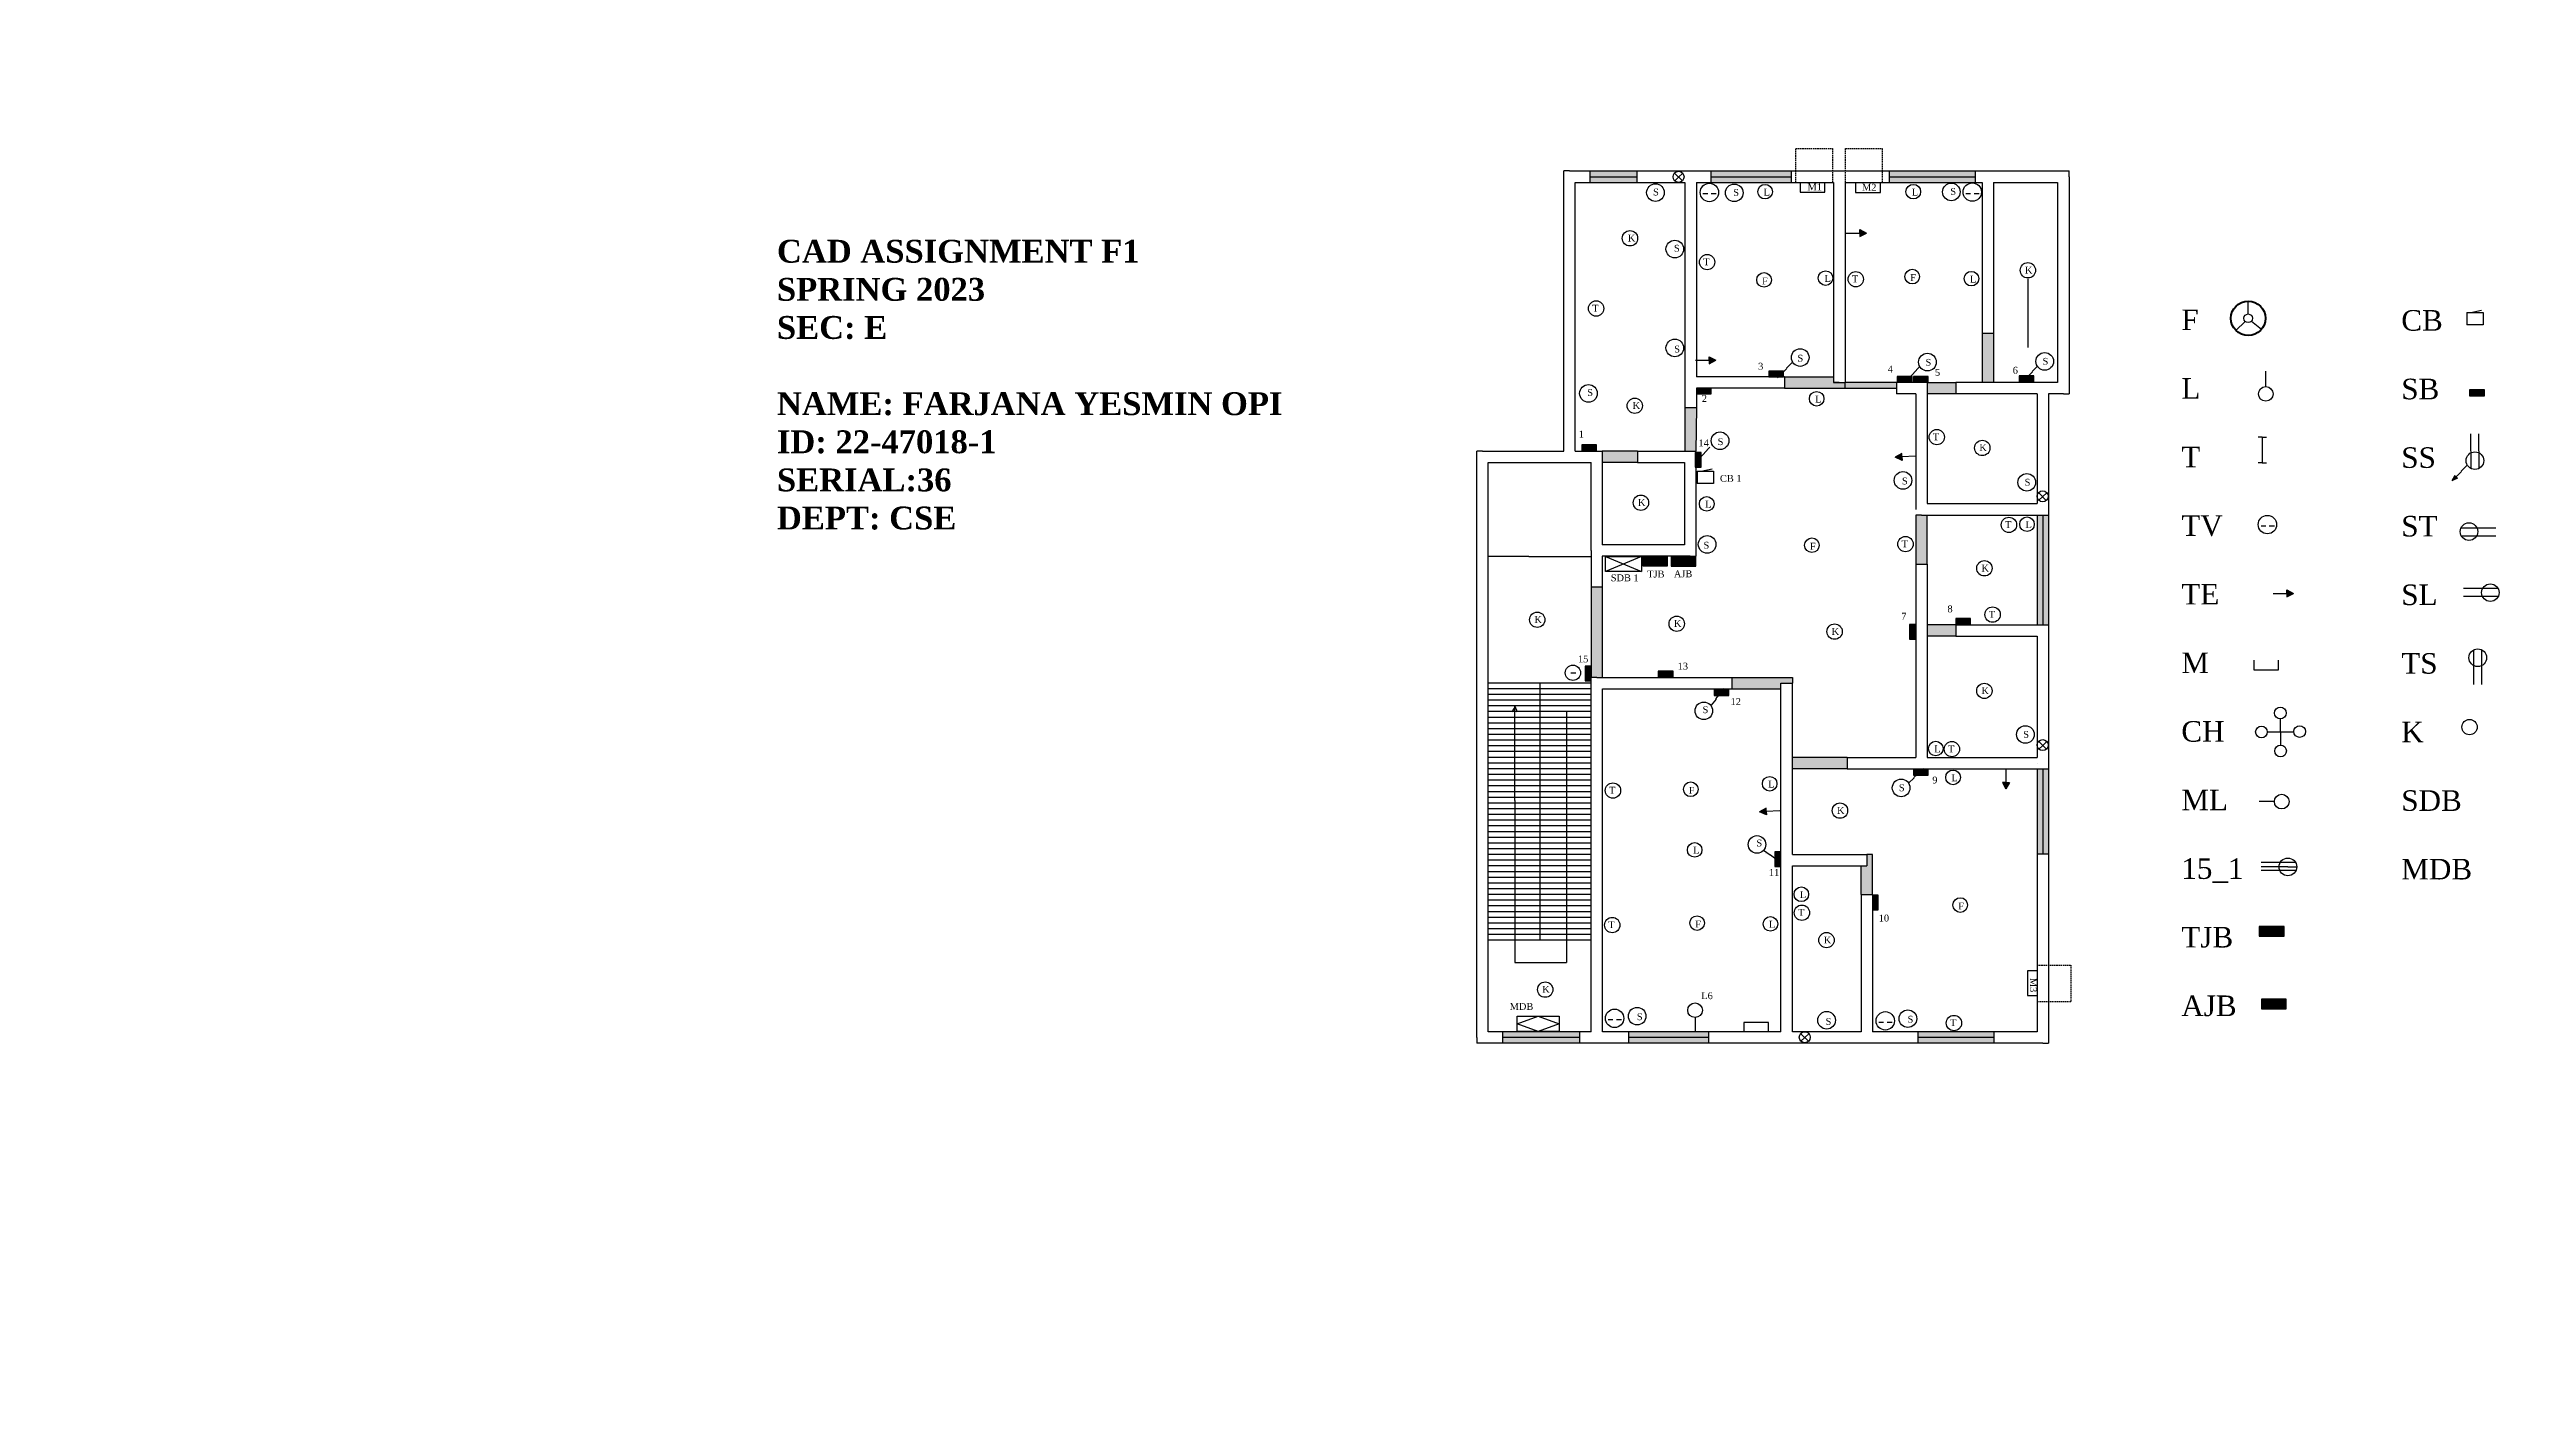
# Model space of a CAD drawing. Header units: inches. Extents: x -3484 to 5207, y -4537 to 4154.
# Drawn here: x -1338 to 809, y -976 to 211 of the extents above; entities that cross this region are included whole.
import ezdxf

# ---------------------------------------------------------------- set-up
doc = ezdxf.new("R2010")
doc.units = ezdxf.units.IN
doc.header["$LTSCALE"] = 5
doc.header["$MEASUREMENT"] = 0
doc.linetypes.add('ACAD_ISO03W100', pattern=[30, 12, -18])
doc.linetypes.add('DASHED2', pattern=[0.375, 0.25, -0.125])

# ---------------------------------------------------------------- blocks, each defined once
blk = doc.blocks.new('A$C344F6586')
blk.add_circle((6.7, 6.7), 6.71)
at = {"insert": (3.3, 10), "char_height": 6, "attachment_point": 1}
blk.add_mtext('{\\fTimes New Roman|b0|i0|c0|p18;T}', dxfattribs=at)

msp = doc.modelspace()

# ---------------------------------------------------------------- hatches: boundary and pattern name
h = msp.add_hatch(color=71)
h.paths.add_polyline_path([(51.5, 99.8), (51.5, 104.8), (16.4, 104.8), (10.4, 104.8), (10.4, 99.8), (16.4, 99.8)])
h.paths.add_polyline_path([(51.5, 94.8), (51.5, 99.8), (16.4, 99.8), (10.4, 99.8), (10.4, 94.8), (16.4, 94.8)])
h.paths.add_polyline_path([(186.6, 99.8), (186.6, 104.8), (116.3, 104.8), (116.3, 99.8)])
h.paths.add_polyline_path([(186.6, 94.8), (186.6, 99.8), (116.3, 99.8), (116.3, 94.8)])
h = msp.add_hatch(color=71)
h.paths.add_polyline_path([(347.5, 94.8), (347.5, 99.8), (272.4, 99.8), (272.4, 94.8)])
h.paths.add_polyline_path([(272.4, 104.8), (272.4, 99.8), (347.5, 99.8), (347.5, 104.8)])
h = msp.add_hatch(color=256)
h.paths.add_polyline_path([(252.1, 50.5), (246.4, 53.5), (246.4, 50.5)])
h.paths.add_polyline_path([(246.4, 47.5), (252.1, 50.5), (246.4, 50.5)])
h = msp.add_hatch(color=5)
h.paths.add_polyline_path([(233.4, -80.2), (233.4, -85.2), (278.4, -85.2), (278.4, -80.2)])
h.paths.add_polyline_path([(330.4, -90.2), (330.4, -80.2), (305.4, -80.2), (305.4, -85.2), (305.4, -90.2)])
h.paths.add_polyline_path([(363.4, -37.2), (353.4, -37.2), (353.4, -80.2), (363.4, -80.2)])
h.paths.add_polyline_path([(305.4, -196.2), (300.4, -196.2), (295.4, -196.2), (295.4, -239.2), (305.4, -239.2)])
h.paths.add_polyline_path([(330.4, -302.2), (330.4, -292.2), (305.4, -292.2), (305.4, -297.2), (305.4, -302.2)])
h.paths.add_polyline_path([(235.4, -418.2), (235.4, -408.2), (187.4, -408.2), (187.4, -418.2)])
h.paths.add_polyline_path([(134.4, -338.2), (134.4, -348.2), (177.4, -348.2), (177.4, -343.2), (187.4, -343.2), (187.4, -338.2)])
h.paths.add_polyline_path([(20.9, -259.2), (11.4, -259.2), (11.4, -338.2), (16.4, -338.2), (20.9, -338.2)])
h.paths.add_polyline_path([(51.9, -150.2), (51.9, -140.2), (20.9, -140.2), (20.9, -145.2), (20.9, -150.2)])
h.paths.add_polyline_path([(103.4, -102.2), (93.4, -102.2), (93.4, -140.2), (97.9, -140.2), (102.9, -140.2)])
h = msp.add_hatch(color=3)
h.paths.add_polyline_path([(363.4, -37.2), (353.4, -37.2), (353.4, -80.2), (363.4, -80.2)])
h.paths.add_polyline_path([(330.4, -80.2), (305.4, -80.2), (305.4, -85.2), (305.4, -90.2), (330.4, -90.2)])
h.paths.add_polyline_path([(233.4, -85.2), (233.4, -80.2), (223.4, -80.2), (223.4, -75.2), (180.4, -75.2), (180.4, -85.2)])
h.paths.add_polyline_path([(278.4, -85.2), (278.4, -80.2), (233.4, -80.2), (233.4, -85.2)])
h.paths.add_polyline_path([(295.4, -239.2), (305.4, -239.2), (305.4, -196.2), (300.4, -196.2), (295.4, -196.2)])
h.paths.add_polyline_path([(305.4, -292.2), (305.4, -297.2), (305.4, -302.2), (330.4, -302.2), (330.4, -292.2)])
h.paths.add_polyline_path([(235.4, -418.2), (235.4, -408.2), (187.4, -408.2), (187.4, -418.2)])
h.paths.add_polyline_path([(247.4, -528.2), (257.4, -528.2), (257.4, -493.2), (252.4, -493.2), (252.4, -503.2), (247.4, -503.2)])
h.paths.add_polyline_path([(134.4, -338.2), (134.4, -348.2), (177.4, -348.2), (177.4, -343.2), (187.4, -343.2), (187.4, -338.2)])
h.paths.add_polyline_path([(20.9, -259.2), (11.4, -259.2), (11.4, -338.2), (16.4, -338.2), (20.9, -338.2)])
h.paths.add_polyline_path([(51.9, -150.2), (51.9, -140.2), (20.9, -140.2), (20.9, -145.2), (20.9, -150.2)])
h.paths.add_polyline_path([(103.4, -102.2), (93.4, -102.2), (93.4, -140.2), (97.9, -140.2), (102.9, -140.2)])
h = msp.add_hatch(color=55)
h.paths.add_polyline_path([(363.4, -37.2), (353.4, -37.2), (353.4, -80.2), (363.4, -80.2)])
h.paths.add_polyline_path([(305.4, -85.2), (305.4, -90.2), (330.4, -90.2), (330.4, -80.2), (305.4, -80.2)])
h.paths.add_polyline_path([(180.4, -75.2), (180.4, -85.2), (233.4, -85.2), (233.4, -80.2), (223.4, -80.2), (223.4, -75.2)])
h.paths.add_polyline_path([(295.4, -239.2), (305.4, -239.2), (305.4, -196.2), (300.4, -196.2), (295.4, -196.2)])
h.paths.add_polyline_path([(278.4, -85.2), (278.4, -80.2), (233.4, -80.2), (233.4, -85.2)])
h.paths.add_polyline_path([(305.4, -292.2), (305.4, -297.2), (305.4, -302.2), (330.4, -302.2), (330.4, -292.2)])
h.paths.add_polyline_path([(235.4, -418.2), (235.4, -408.2), (187.4, -408.2), (187.4, -418.2)])
h.paths.add_polyline_path([(257.4, -493.2), (252.4, -493.2), (252.4, -503.2), (247.4, -503.2), (247.4, -528.2), (257.4, -528.2)])
h.paths.add_polyline_path([(20.9, -259.2), (11.4, -259.2), (11.4, -338.2), (16.4, -338.2), (20.9, -338.2)])
h.paths.add_polyline_path([(20.9, -140.2), (20.9, -145.2), (20.9, -150.2), (51.9, -150.2), (51.9, -140.2)])
h.paths.add_polyline_path([(102.9, -140.2), (103.4, -102.2), (93.4, -102.2), (93.4, -140.2), (97.9, -140.2)])
h = msp.add_hatch(color=256)
h.paths.add_polyline_path([(120.3, -60.8), (114.6, -57.8), (114.6, -60.8)])
h.paths.add_polyline_path([(114.6, -63.8), (120.3, -60.8), (114.6, -60.8)])
for color, points in [(8, [(116.4, -90.1), (116.4, -85.1), (103.5, -85.1), (103.5, -90.1)]), (8, [(179.6, -75.4), (179.6, -70.3), (166.7, -70.3), (166.7, -75.4)]), (8, [(292, -79.9), (292, -74.9), (279, -74.9), (279, -79.9)]), (8, [(306.1, -79.9), (306.1, -74.9), (293.2, -74.9), (293.2, -79.9)]), (8, [(398.7, -79.6), (398.7, -74.5), (385.8, -74.5), (385.8, -79.6)]), (8, [(792.7, -91.8), (792.7, -86.7), (779.8, -86.7), (779.8, -91.8)]), (8, [(16.1, -140), (16.1, -134.9), (3.2, -134.9), (3.2, -140)]), (8, [(102.4, -154.4), (107.5, -154.4), (107.5, -141.4), (102.4, -141.4)]), (55, [(56.6, -232.2), (56.6, -240.7), (78.1, -240.7), (78.1, -232.2)]), (55, [(81.4, -232.4), (81.4, -240.9), (102.9, -240.9), (102.9, -232.4)]), (151, [(102.9, -240.9), (102.9, -232.4), (81.4, -232.4), (81.4, -240.9)]), (8, [(289.8, -304.9), (294.9, -304.9), (294.9, -292), (289.8, -292)]), (8, [(343.1, -291.9), (343.1, -286.8), (330.2, -286.8), (330.2, -291.9)]), (8, [(6.1, -341.3), (11.1, -341.3), (11.1, -328.4), (6.1, -328.4)]), (8, [(83, -337.9), (83, -332.8), (70, -332.8), (70, -337.9)]), (55, [(134.4, -338.2), (134.4, -348.2), (177.4, -348.2), (177.4, -343.2), (187.4, -343.2), (187.4, -338.2)]), (8, [(131.9, -354), (131.9, -348.9), (119, -348.9), (119, -354)]), (8, [(306.2, -423.9), (306.2, -418.8), (293.3, -418.8), (293.3, -423.9)]), (8, [(172.1, -503.7), (177.2, -503.7), (177.2, -490.8), (172.1, -490.8)]), (5, [(257.4, -493.2), (252.4, -493.2), (252.4, -503.2), (247.4, -503.2), (247.4, -528.2), (257.4, -528.2)]), (55, [(257.4, -493.2), (252.4, -493.2), (252.4, -503.2), (247.4, -503.2), (247.4, -528.2), (257.4, -528.2)]), (8, [(257.5, -541.6), (262.5, -541.6), (262.5, -528.7), (257.5, -528.7)]), (55, [(595.8, -556.1), (595.8, -564.6), (617.4, -564.6), (617.4, -556.1)]), (151, [(597.8, -619.7), (597.8, -628.2), (619.3, -628.2), (619.3, -619.7)])]:
    msp.add_hatch(color=color).paths.add_polyline_path(points)
h = msp.add_hatch(color=256)
h.paths.add_polyline_path([(179.3, -73.4), (178.1, -72.2), (174.4, -75.8)])
h.paths.add_polyline_path([(178.1, -72.2), (176.8, -71.1), (174.4, -75.8)])
h = msp.add_hatch(color=256)
h.paths.add_polyline_path([(290.6, -77.4), (289.3, -76.3), (285.6, -79.9)])
h.paths.add_polyline_path([(289.3, -76.3), (288, -75.1), (285.6, -79.9)])
h = msp.add_hatch(color=256)
h.paths.add_polyline_path([(393.3, -76.8), (392, -75.6), (388.3, -79.2)])
h.paths.add_polyline_path([(392, -75.6), (390.7, -74.5), (388.3, -79.2)])
h = msp.add_hatch(color=256)
h.paths.add_polyline_path([(107.5, -147.5), (106.3, -146.4), (102.6, -150)])
h.paths.add_polyline_path([(106.3, -146.4), (105, -145.2), (102.6, -150)])
h = msp.add_hatch(color=256)
h.paths.add_polyline_path([(277.4, -145.7), (283.3, -148.4), (283.1, -145.4)])
h.paths.add_polyline_path([(283, -142.4), (277.4, -145.7), (283.1, -145.4)])
h = msp.add_hatch(color=256)
h.paths.add_polyline_path([(769.5, -163.5), (768.3, -162.4), (764.6, -166)])
h.paths.add_polyline_path([(768.3, -162.4), (767, -161.3), (764.6, -166)])
h = msp.add_hatch(color=71)
h.paths.add_polyline_path([(406.4, -196.2), (401.4, -196.2), (401.4, -292.2), (406.4, -292.2)])
h.paths.add_polyline_path([(406.4, -292.2), (411.4, -292.2), (411.4, -196.2), (406.4, -196.2)])
h = msp.add_hatch(color=256)
h.paths.add_polyline_path([(625.8, -264.7), (620, -261.7), (620, -264.7)])
h.paths.add_polyline_path([(620, -267.7), (625.8, -264.7), (620, -264.7)])
h = msp.add_hatch(color=256)
h.paths.add_polyline_path([(123, -351.3), (124.3, -352.2), (127.7, -348.3)])
h.paths.add_polyline_path([(124.3, -352.2), (125.7, -353.3), (127.7, -348.3)])
h = msp.add_hatch(color=256)
h.paths.add_polyline_path([(297, -420.5), (298.2, -421.7), (302, -418.2)])
h.paths.add_polyline_path([(298.2, -421.7), (299.4, -422.9), (302, -418.2)])
h = msp.add_hatch(color=71)
h.paths.add_polyline_path([(401.4, -492.5), (406.4, -492.5), (406.4, -418.2), (401.4, -418.2)])
h.paths.add_polyline_path([(411.4, -418.2), (406.4, -418.2), (406.4, -492.5), (411.4, -492.5)])
h = msp.add_hatch(color=256)
h.paths.add_polyline_path([(374.2, -435.8), (377.2, -430.1), (374.2, -430.1)])
h.paths.add_polyline_path([(371.2, -430.1), (374.2, -435.8), (374.2, -430.1)])
h = msp.add_hatch(color=256)
h.paths.add_polyline_path([(158.7, -455.9), (164.6, -458.6), (164.4, -455.6)])
h.paths.add_polyline_path([(164.3, -452.6), (158.7, -455.9), (164.4, -455.6)])
h = msp.add_hatch(color=256)
h.paths.add_polyline_path([(173.9, -495.8), (173, -497.2), (177.2, -500.3)])
h.paths.add_polyline_path([(173, -497.2), (172.1, -498.7), (177.2, -500.3)])
h = msp.add_hatch(color=71)
h.paths.add_polyline_path([(-66.2, -648.2), (-66.2, -653.2), (1.1, -653.2), (1.1, -648.2)])
h.paths.add_polyline_path([(-66.2, -653.2), (-66.2, -658.2), (1.1, -658.2), (1.1, -653.2)])
h = msp.add_hatch(color=71)
h.paths.add_polyline_path([(-66.2, -648.2), (-66.2, -653.2), (1.1, -653.2), (1.1, -648.2)])
h.paths.add_polyline_path([(-66.2, -653.2), (-66.2, -658.2), (1.1, -658.2), (1.1, -653.2)])
h = msp.add_hatch(color=71)
h.paths.add_polyline_path([(44.1, -648.2), (44.1, -653.2), (114.1, -653.2), (114.1, -648.2)])
h.paths.add_polyline_path([(44.1, -653.2), (44.1, -658), (44.1, -658.2), (114.1, -658.2), (114.1, -653.2)])
h = msp.add_hatch(color=71)
h.paths.add_polyline_path([(363.7, -653.2), (363.7, -648.2), (297.1, -648.2), (297.1, -653.2)])
h.paths.add_polyline_path([(297.1, -653.2), (297.1, -658.2), (363.7, -658.2), (363.7, -653.2)])
h = msp.add_hatch(color=71)
h.paths.add_polyline_path([(297.1, -648.2), (297.1, -653.2), (363.7, -653.2), (363.7, -648.2)])
h.paths.add_polyline_path([(297.1, -653.2), (297.1, -658.2), (363.7, -658.2), (363.7, -653.2)])

# ---------------------------------------------------------------- linework, layer by layer
at = {"linetype": 'DASHED2'}
for p, q in [((190.4, 94.8), (190.4, 124.4)), ((190.4, 124.4), (222.5, 124.4)), ((222.5, 124.4), (222.5, 94.8)), ((233.7, 95), (233.7, 124.6)), ((233.7, 124.6), (265.8, 124.6)), ((265.8, 124.6), (265.8, 95)), ((401.3, -589.9), (430.9, -589.9)), ((430.9, -589.9), (430.9, -622)), ((430.9, -622), (401.3, -622))]:
    msp.add_line(p, q, dxfattribs=at)
for p, q in [((-7.6, 104.8), (-12.6, 104.8)), ((-12.6, 99.8), (-12.6, 104.8)), ((-12.6, -140.2), (-12.6, 99.8)), ((-7.6, 104.8), (16.4, 104.8)), ((-2.6, 94.8), (16.4, 94.8)), ((-2.6, -140.2), (-2.6, 94.8)), ((10.4, 94.7), (10.4, 104.8)), ((16.4, 104.8), (98.4, 104.8)), ((16.4, 94.8), (93.4, 94.8)), ((51.5, 94.7), (51.5, 104.8)), ((84.2, 103), (91.1, 96.2)), ((87.8, 99.5), (84.4, 96.3)), ((87.8, 99.5), (91.5, 102.9)), ((93.4, 94.8), (93.4, -80.2)), ((98.4, 104.8), (228.4, 104.8)), ((103.4, 94.8), (223.4, 94.8)), ((103.4, 94.8), (103.4, -75.2)), ((116.3, 94.7), (116.3, 104.7)), ((186.6, 94.7), (186.6, 104.8)), ((194.1, 94.7), (194.1, 86.2)), ((194.1, 86.2), (215.7, 86.2)), ((215.7, 86.2), (215.7, 94.7)), ((223.4, 94.8), (223.4, -80.2)), ((228.4, 104.8), (358.4, 104.8)), ((233.4, 94.8), (353.4, 94.8)), ((233.4, 94.8), (233.4, -80.2)), ((242.7, 94.6), (242.7, 86.1)), ((242.7, 86.1), (264.3, 86.1)), ((264.3, 86.1), (264.3, 94.6)), ((272.4, 94.8), (272.4, 104.9)), ((347.5, 94.8), (347.5, 104.7)), ((353.4, 94.8), (353.4, -37.2)), ((358.4, 104.8), (424.4, 104.8)), ((363.4, 94.8), (419.4, 94.8)), ((363.4, 94.8), (363.4, -37.2)), ((419.4, 94.8), (419.4, -80.2)), ((424.4, 104.8), (429.4, 104.8)), ((429.4, 99.8), (429.4, 104.8)), ((429.4, 99.8), (429.4, -85.2)), ((113.4, 84.7), (109.1, 84.7)), ((120.8, 84.7), (116.4, 84.7)), ((343.3, 84.9), (339, 84.9)), ((350.8, 84.9), (346.3, 84.9)), ((234.3, 50.5), (246.4, 50.5)), ((246.4, 50.5), (246.4, 53.5)), ((246.4, 53.5), (252.1, 50.5)), ((246.4, 50.5), (246.4, 47.5)), ((246.4, 50.5), (252.1, 50.5)), ((246.4, 47.5), (252.1, 50.5)), ((586.1, -20.3), (586.1, -8.9)), ((777.2, -19), (791.6, -19)), ((777.2, -19), (777.2, -29.8)), ((780.7, -19), (790.3, -16.9)), ((791.6, -19), (791.6, -29.8)), ((353.4, -37.2), (363.4, -37.2)), ((353.4, -37.2), (353.4, -80.2)), ((363.4, -37.2), (363.4, -80.2)), ((583.4, -26.8), (575.4, -34.8)), ((589, -26.5), (597.8, -33.7)), ((791.6, -29.8), (777.2, -29.8)), ((102.5, -60.8), (114.6, -60.8)), ((114.6, -60.8), (114.6, -57.8)), ((114.6, -57.8), (120.3, -60.8)), ((114.6, -60.8), (114.6, -63.8)), ((114.6, -60.8), (120.3, -60.8)), ((114.6, -63.8), (120.3, -60.8)), ((182.2, -67.7), (187.1, -62.8)), ((93.4, -80.2), (93.4, -102.2)), ((180.4, -75.2), (103.4, -75.2)), ((180.4, -85.2), (103.4, -85.2)), ((103.4, -85.2), (103.4, -102.2)), ((103.4, -85.2), (103.4, -102.2)), ((103.4, -85.2), (103.4, -102.2)), ((116.4, -85.1), (103.5, -85.1)), ((103.5, -85.1), (103.5, -90.1)), ((116.4, -90.1), (116.4, -85.1)), ((179.6, -70.3), (166.7, -70.3)), ((166.7, -70.3), (166.7, -75.4)), ((166.7, -75.4), (179.6, -75.4)), ((172.8, -75.4), (172.8, -75.4)), ((172.8, -75.4), (172.8, -75.4)), ((172.8, -75.4), (172.8, -75.4)), ((182.4, -68), (174.4, -75.8)), ((174.4, -75.8), (176.8, -71.1)), ((174.4, -75.8), (179.3, -73.4)), ((174.4, -75.8), (174.4, -75.8)), ((174.4, -75.8), (174.4, -75.8)), ((174.4, -75.8), (174.4, -75.8)), ((179.6, -75.4), (179.6, -70.3)), ((180.4, -75.2), (180.4, -85.2)), ((180.4, -75.2), (223.4, -75.2)), ((180.4, -85.2), (233.4, -85.2)), ((223.4, -80.2), (233.4, -80.2)), ((228.4, -80.2), (223.4, -80.2)), ((228.4, -80.2), (232.4, -80.2)), ((233.4, -85.2), (233.4, -80.2)), ((278.4, -80.2), (233.4, -80.2)), ((233.4, -85.2), (278.4, -85.2)), ((305.4, -80.2), (278.4, -80.2)), ((278.4, -80.2), (278.4, -90.2)), ((292, -74.9), (279, -74.9)), ((279, -74.9), (279, -79.9)), ((279, -79.9), (292, -79.9)), ((293.7, -72.1), (285.6, -79.9)), ((285.6, -79.9), (288, -75.1)), ((285.6, -79.9), (290.6, -77.4)), ((285.6, -79.9), (285.6, -79.9)), ((285.6, -79.9), (285.6, -79.9)), ((285.6, -79.9), (285.6, -79.9)), ((292, -79.9), (292, -74.9)), ((306.1, -74.9), (293.2, -74.9)), ((293.2, -74.9), (293.2, -79.9)), ((293.2, -79.9), (306.1, -79.9)), ((293.5, -71.7), (298.4, -66.8)), ((305.4, -80.2), (305.4, -85.2)), ((305.4, -80.2), (330.4, -80.2)), ((305.4, -85.2), (305.4, -186.2)), ((306.1, -79.9), (306.1, -74.9)), ((406.4, -80.2), (330.4, -80.2)), ((330.4, -80.2), (330.4, -90.2)), ((398.7, -74.5), (385.8, -74.5)), ((385.8, -74.5), (385.8, -79.6)), ((385.8, -79.6), (398.7, -79.6)), ((388.3, -79.2), (390.7, -74.5)), ((388.3, -79.2), (393.3, -76.8)), ((388.3, -79.2), (388.3, -79.2)), ((388.3, -79.2), (388.3, -79.2)), ((388.3, -79.2), (388.3, -79.2)), ((397.4, -71), (389.4, -78.8)), ((397.2, -70.6), (402.1, -65.7)), ((398.7, -79.6), (398.7, -74.5)), ((406.4, -80.2), (401.4, -80.2)), ((419.4, -80.2), (406.4, -80.2)), ((429.4, -85.2), (429.4, -90.2)), ((601.5, -83.8), (601.5, -70.4)), ((93.4, -102.2), (103.4, -102.2)), ((93.4, -102.2), (93.4, -140.2)), ((103.4, -102.2), (102.9, -140.2)), ((103.5, -90.1), (116.4, -90.1)), ((295.4, -90.2), (278.4, -90.2)), ((295.4, -90.2), (295.4, -191.2)), ((330.4, -90.2), (305.4, -90.2)), ((401.4, -90.2), (330.4, -90.2)), ((401.4, -90.2), (401.4, -186.2)), ((424.4, -90.2), (411.4, -90.2)), ((411.4, -90.2), (411.4, -191.2)), ((424.4, -90.2), (429.4, -90.2)), ((792.7, -86.7), (779.8, -86.7)), ((779.8, -86.7), (779.8, -91.8)), ((779.8, -91.8), (792.7, -91.8)), ((792.7, -91.8), (792.7, -86.7)), ((598.4, -128), (594.8, -128)), ((598.4, -128), (598.4, -150.5)), ((598.4, -128), (602, -128)), ((781.2, -155.6), (780.8, -125.2)), ((788.2, -155.3), (787.8, -125.1)), ((-88.6, -145.2), (-88.6, -140.2)), ((-83.6, -140.2), (-88.6, -140.2)), ((-88.6, -227.2), (-88.6, -145.2)), ((-83.6, -140.2), (-12.6, -140.2)), ((-78.6, -150.2), (-7.6, -150.2)), ((-78.6, -227.2), (-78.6, -150.2)), ((-7.6, -150.2), (-2.6, -150.2)), ((-2.6, -140.2), (15.9, -140.2)), ((-2.6, -150.2), (11.4, -150.2)), ((16.1, -134.9), (3.2, -134.9)), ((3.2, -134.9), (3.2, -140)), ((3.2, -140), (16.1, -140)), ((11.4, -227.2), (11.4, -150.2)), ((15.9, -140.2), (20.9, -140.2)), ((16.1, -140), (16.1, -134.9)), ((20.9, -140.2), (20.9, -145.2)), ((51.9, -140.2), (20.9, -140.2)), ((20.9, -145.2), (20.9, -222.2)), ((51.9, -150.2), (20.9, -150.2)), ((51.9, -140.2), (97.9, -140.2)), ((51.9, -140.2), (51.9, -150.2)), ((51.9, -150.2), (92.9, -150.2)), ((92.9, -150.2), (92.9, -222.2)), ((97.9, -140.2), (102.9, -140.2)), ((107.5, -141.4), (102.4, -141.4)), ((102.4, -141.4), (102.4, -154.4)), ((110.6, -142.1), (102.6, -150)), ((102.6, -150), (105, -145.2)), ((102.6, -150), (107.5, -147.5)), ((102.6, -150), (102.6, -150)), ((102.6, -150), (102.6, -150)), ((102.6, -150), (102.6, -150)), ((102.9, -145.2), (102.9, -140.2)), ((102.9, -145.2), (102.9, -227.2)), ((107.5, -154.4), (107.5, -141.4)), ((110.4, -141.8), (115.3, -136.9)), ((283, -142.4), (277.4, -145.7)), ((283.1, -145.4), (277.4, -145.7)), ((283.3, -148.4), (277.4, -145.7)), ((283.1, -145.4), (283, -142.4)), ((295.1, -144.8), (283.1, -145.4)), ((283.1, -145.4), (283.3, -148.4)), ((102.4, -154.4), (107.5, -154.4)), ((104.1, -157.9), (118.5, -157.9)), ((104.1, -157.9), (104.1, -168.7)), ((118.5, -168.7), (104.1, -168.7)), ((107.6, -157.9), (117.2, -155.8)), ((118.5, -157.9), (118.5, -168.7)), ((598.4, -150.5), (594.8, -150.5)), ((598.4, -150.5), (602, -150.5)), ((772.6, -158.2), (764.6, -166)), ((764.6, -166), (767, -161.3)), ((764.6, -166), (769.5, -163.5)), ((764.6, -166), (764.6, -166)), ((764.6, -166), (764.6, -166)), ((764.6, -166), (764.6, -166)), ((772.4, -157.8), (777.3, -152.9)), ((305.4, -186.2), (401.4, -186.2)), ((402.7, -176.5), (409.5, -183.4)), ((406.3, -180.1), (402.9, -183.3)), ((406.3, -180.1), (409.9, -176.7)), ((411.4, -191.2), (411.4, -297.2)), ((300.4, -196.2), (295.4, -196.2)), ((295.4, -196.2), (295.4, -239.2)), ((300.4, -196.2), (406.4, -196.2)), ((305.4, -239.2), (305.4, -196.2)), ((401.4, -196.2), (401.4, -292.2)), ((406.4, -196.2), (411.4, -196.2)), ((601.5, -205.8), (597.3, -205.8)), ((609, -205.8), (604.5, -205.8)), ((772.3, -207.4), (802.7, -207.4)), ((772.4, -214.4), (802.7, -214.4)), ((-88.6, -343.2), (-88.6, -227.2)), ((-78.6, -343.2), (-78.6, -227.2)), ((-43.1, -232.4), (-78.6, -232.4)), ((-43.1, -232.4), (11.4, -232.4)), ((11.4, -227.2), (11.4, -259.2)), ((92.9, -222.2), (20.9, -222.2)), ((97.9, -232.2), (20.9, -232.2)), ((20.9, -232.2), (20.9, -259.2)), ((24, -232.6), (55.4, -245.7)), ((55.4, -232.6), (24, -245.7)), ((78.1, -232.2), (56.6, -232.2)), ((56.6, -232.2), (56.6, -240.7)), ((78.1, -240.7), (78.1, -232.2)), ((102.9, -232.4), (81.4, -232.4)), ((81.4, -232.4), (81.4, -240.9)), ((97.9, -232.2), (102.9, -232.2)), ((102.9, -227.2), (102.9, -232.2)), ((102.9, -240.9), (102.9, -232.4)), ((56.6, -240.7), (78.1, -240.7)), ((81.4, -240.9), (102.9, -240.9)), ((295.4, -239.2), (295.4, -297.2)), ((295.4, -239.2), (305.4, -239.2)), ((305.4, -239.2), (305.4, -297.2)), ((20.9, -259.2), (11.4, -259.2)), ((11.4, -259.2), (11.4, -338.2)), ((20.9, -259.2), (20.9, -338.2)), ((608, -264.7), (620, -264.7)), ((620, -264.7), (620, -261.7)), ((620, -261.7), (625.8, -264.7)), ((620, -264.7), (620, -267.7)), ((620, -264.7), (625.8, -264.7)), ((620, -267.7), (625.8, -264.7)), ((294.9, -292), (289.8, -292)), ((289.8, -292), (289.8, -304.9)), ((294.9, -304.9), (294.9, -292)), ((295.4, -297.2), (295.4, -408.2)), ((330.4, -292.2), (305.4, -292.2)), ((305.4, -297.2), (305.4, -408.2)), ((343.1, -286.8), (330.2, -286.8)), ((330.2, -286.8), (330.2, -291.9)), ((330.2, -291.9), (343.1, -291.9)), ((330.4, -292.2), (401.4, -292.2)), ((330.4, -292.2), (330.4, -302.2)), ((343.1, -291.9), (343.1, -286.8)), ((401.4, -292.2), (411.4, -292.2)), ((411.4, -297.2), (411.4, -403.2)), ((411.4, -297.2), (411.4, -403.2)), ((289.8, -304.9), (294.9, -304.9)), ((330.4, -302.2), (305.4, -302.2)), ((330.4, -302.2), (401.4, -302.2)), ((401.4, -302.2), (401.4, -403.2)), ((783.2, -314.2), (783.2, -344.5)), ((790.2, -314.1), (790.2, -344.5)), ((-88.6, -653.2), (-88.6, -343.2)), ((-78.6, -648.2), (-78.6, -343.2)), ((11.4, -343.2), (-78.6, -343.2)), ((-33.6, -343.2), (-33.6, -438.2)), ((-6.3, -334.3), (-2.1, -334.3)), ((11.1, -328.4), (6.1, -328.4)), ((6.1, -328.4), (6.1, -341.3)), ((6.1, -341.3), (11.1, -341.3)), ((11.1, -341.3), (11.1, -328.4)), ((11.4, -343.2), (11.4, -338.2)), ((16.4, -338.2), (11.4, -338.2)), ((11.4, -648.2), (11.4, -343.2)), ((16.4, -338.2), (134.4, -338.2)), ((83, -332.8), (70, -332.8)), ((70, -332.8), (70, -337.9)), ((70, -337.9), (83, -337.9)), ((83, -337.9), (83, -332.8)), ((134.4, -338.2), (134.4, -348.2)), ((134.4, -338.2), (187.4, -338.2)), ((177.4, -648.2), (177.4, -343.2)), ((177.4, -343.2), (187.4, -343.2)), ((187.4, -338.2), (187.4, -343.2)), ((187.4, -493.2), (187.4, -343.2)), ((591, -323.1), (591, -331.6)), ((591, -331.6), (612.6, -331.6)), ((612.6, -331.6), (612.6, -323.1)), ((11.4, -348.2), (-78.6, -348.2)), ((11.4, -353.2), (-78.6, -353.2)), ((11.4, -358.2), (-78.6, -358.2)), ((11.4, -363.2), (-78.6, -363.2)), ((-55.2, -363.6), (-58, -368.3)), ((-55.5, -363.3), (-53.5, -368.3)), ((-55.5, -445.8), (-55.5, -363.6)), ((21.4, -648.2), (21.4, -348.2)), ((21.4, -348.2), (134.4, -348.2)), ((120.6, -357.2), (116.2, -362.5)), ((131.9, -348.9), (119, -348.9)), ((119, -348.9), (119, -354)), ((119, -354), (131.9, -354)), ((120.4, -356.9), (127.7, -348.3)), ((127.7, -348.3), (123, -351.3)), ((127.7, -348.3), (125.7, -353.3)), ((127.7, -348.3), (127.7, -348.3)), ((127.7, -348.3), (127.7, -348.3)), ((127.7, -348.3), (127.7, -348.3)), ((131.9, -354), (131.9, -348.9)), ((134.4, -348.2), (177.4, -348.2)), ((11.4, -368.2), (-78.6, -368.2)), ((11.4, -373.2), (-78.6, -373.2)), ((11.4, -378.2), (-78.6, -378.2)), ((11.4, -383.2), (-78.6, -383.2)), ((-10.3, -368), (-10.3, -445.8)), ((602.8, -386), (625.9, -386)), ((614.4, -386), (614.4, -374.4)), ((614.4, -386), (614.4, -397.5)), ((11.4, -388.2), (-78.6, -388.2)), ((11.4, -393.2), (-78.6, -393.2)), ((11.4, -398.2), (-78.6, -398.2)), ((11.4, -403.2), (-78.6, -403.2)), ((401.4, -403.2), (401.4, -408.2)), ((402.8, -394.3), (409.6, -401.1)), ((406.3, -397.8), (403, -401)), ((406.3, -397.8), (410, -394.4)), ((411.4, -403.2), (411.4, -499.2)), ((11.4, -408.2), (-78.6, -408.2)), ((11.4, -413.2), (-78.6, -413.2)), ((11.4, -418.2), (-78.6, -418.2)), ((11.4, -423.2), (-78.6, -423.2)), ((11.4, -428.2), (-78.6, -428.2)), ((235.4, -408.2), (187.4, -408.2)), ((235.4, -418.2), (187.4, -418.2)), ((235.4, -408.2), (295.4, -408.2)), ((235.4, -408.2), (235.4, -418.2)), ((235.4, -418.2), (401.4, -418.2)), ((293.8, -426.1), (288.8, -430.8)), ((306.2, -418.8), (293.3, -418.8)), ((293.3, -418.8), (293.3, -423.9)), ((293.3, -423.9), (306.2, -423.9)), ((293.7, -425.7), (302, -418.2)), ((302, -418.2), (297, -420.5)), ((302, -418.2), (299.4, -422.9)), ((302, -418.2), (302, -418.2)), ((302, -418.2), (302, -418.2)), ((302, -418.2), (302, -418.2)), ((305.4, -408.2), (401.4, -408.2)), ((306.2, -423.9), (306.2, -418.8)), ((374.2, -418), (374.2, -430.1)), ((401.4, -413.2), (401.4, -413.2)), ((401.4, -418.2), (401.4, -499.2)), ((401.4, -418.2), (411.4, -418.2)), ((11.4, -433.2), (-78.6, -433.2)), ((11.4, -438.2), (-78.6, -438.2)), ((11.4, -443.2), (-78.6, -443.2)), ((11.4, -448.2), (-78.6, -448.2)), ((-55.5, -445.8), (-55.5, -587.6)), ((-33.6, -438.2), (-33.6, -568.2)), ((-10.3, -445.8), (-10.3, -587.6)), ((374.2, -430.1), (371.2, -430.1)), ((371.2, -430.1), (374.2, -435.8)), ((374.2, -430.1), (377.2, -430.1)), ((374.2, -430.1), (374.2, -435.8)), ((377.2, -430.1), (374.2, -435.8)), ((609, -446.9), (595.6, -446.9)), ((11.4, -453.2), (-78.6, -453.2)), ((11.4, -458.2), (-78.6, -458.2)), ((11.4, -463.2), (-78.6, -463.2)), ((11.4, -468.2), (-78.6, -468.2)), ((164.3, -452.6), (158.7, -455.9)), ((164.4, -455.6), (158.7, -455.9)), ((164.6, -458.6), (158.7, -455.9)), ((164.4, -455.6), (164.3, -452.6)), ((176.5, -455), (164.4, -455.6)), ((164.4, -455.6), (164.6, -458.6)), ((11.4, -473.2), (-78.6, -473.2)), ((11.4, -478.2), (-78.6, -478.2)), ((11.4, -483.2), (-78.6, -483.2)), ((11.4, -488.2), (-78.6, -488.2)), ((11.4, -493.2), (-78.6, -493.2)), ((167.8, -493.8), (162.2, -489.8)), ((164.1, -491.9), (164.1, -491.9)), ((164.1, -491.9), (164.1, -491.9)), ((164.1, -491.9), (164.1, -491.9)), ((168.2, -493.6), (177.2, -500.3)), ((177.2, -490.8), (172.1, -490.8)), ((172.1, -490.8), (172.1, -503.7)), ((177.2, -503.7), (177.2, -490.8)), ((187.4, -493.2), (252.4, -493.2)), ((252.4, -493.2), (252.4, -503.2)), ((257.4, -493.2), (252.4, -493.2)), ((257.4, -528.2), (257.4, -493.2)), ((401.4, -492.5), (411.4, -492.5)), ((11.4, -498.2), (-78.6, -498.2)), ((11.4, -503.2), (-78.6, -503.2)), ((11.4, -508.2), (-78.6, -508.2)), ((11.4, -513.2), (-78.6, -513.2)), ((172.1, -503.7), (177.2, -503.7)), ((177.2, -500.3), (173.9, -495.8)), ((177.2, -500.3), (177.2, -500.3)), ((177.2, -500.3), (177.2, -500.3)), ((177.2, -500.3), (177.2, -500.3)), ((187.4, -648.2), (187.4, -503.2)), ((187.4, -503.2), (252.4, -503.2)), ((247.4, -528.2), (247.4, -503.2)), ((401.4, -499.2), (401.4, -648.2)), ((411.4, -499.2), (411.4, -653.2)), ((411.4, -499.2), (411.4, -653.2)), ((627.6, -500.3), (597.3, -500.3)), ((620.8, -504), (597.3, -504)), ((627.7, -507.3), (597.3, -507.3)), ((620.8, -504), (628.5, -504)), ((11.4, -518.2), (-78.6, -518.2)), ((11.4, -523.2), (-78.6, -523.2)), ((11.4, -528.2), (-78.6, -528.2)), ((11.4, -533.2), (-78.6, -533.2)), ((247.4, -528.2), (247.4, -648.2)), ((247.4, -528.2), (257.4, -528.2)), ((257.4, -528.2), (257.4, -648.2)), ((262.5, -528.7), (257.5, -528.7)), ((257.5, -528.7), (257.5, -541.6)), ((262.5, -541.6), (262.5, -528.7)), ((11.4, -538.2), (-78.6, -538.2)), ((11.4, -543.2), (-78.6, -543.2)), ((11.4, -548.2), (-78.6, -548.2)), ((11.4, -553.2), (-78.6, -553.2)), ((257.5, -541.6), (262.5, -541.6)), ((617.4, -556.1), (595.8, -556.1)), ((595.8, -556.1), (595.8, -564.6)), ((617.4, -564.6), (617.4, -556.1)), ((11.4, -558.2), (-78.6, -558.2)), ((11.4, -563.2), (-78.6, -563.2)), ((11.4, -568.2), (-78.6, -568.2)), ((595.8, -564.6), (617.4, -564.6)), ((-55.5, -587.6), (-10.3, -587.6)), ((401.6, -594.9), (393.1, -594.9)), ((393.1, -594.9), (393.1, -616.4)), ((393.1, -616.4), (401.6, -616.4)), ((619.3, -619.7), (597.8, -619.7)), ((597.8, -619.7), (597.8, -628.2)), ((619.3, -628.2), (619.3, -619.7)), ((-53.3, -641.4), (-34.9, -634.6)), ((-34.9, -648.1), (-53.3, -641.4)), ((-34.9, -634.6), (-16.5, -641.4)), ((-16.5, -641.4), (-34.9, -648.1)), ((30.4, -637.8), (26.1, -637.8)), ((37.8, -637.8), (33.4, -637.8)), ((102.2, -635.8), (102.3, -648.2)), ((166.5, -640.1), (145, -640.1)), ((145, -640.1), (145, -648.6)), ((166.5, -648.6), (166.5, -640.1)), ((267.2, -640), (262.9, -640)), ((274.6, -640), (270.2, -640)), ((597.8, -628.2), (619.3, -628.2)), ((-88.6, -653.2), (-88.6, -658.2)), ((-83.6, -658.2), (-88.6, -658.2)), ((16.4, -658.2), (-83.6, -658.2)), ((11.4, -648.2), (-78.6, -648.2)), ((-66.2, -648.3), (-66.2, -658.3)), ((1.1, -648.3), (1.1, -658.2)), ((182.4, -658.2), (16.4, -658.2)), ((182.4, -658.2), (16.4, -658.2)), ((177.4, -648.2), (21.4, -648.2)), ((44.1, -648.2), (44.1, -658)), ((44.1, -658), (44.1, -658.2)), ((114.1, -648.2), (114.1, -658.2)), ((252.4, -658.2), (182.4, -658.2)), ((252.4, -658.2), (182.4, -658.2)), ((252.4, -658.2), (182.4, -658.2)), ((247.4, -648.2), (187.4, -648.2)), ((194.6, -649.7), (201.5, -656.5)), ((198.2, -653.3), (194.8, -656.5)), ((198.2, -653.3), (201.9, -649.8)), ((406.4, -658.2), (252.4, -658.2)), ((401.4, -648.2), (257.4, -648.2)), ((297.1, -648.2), (297.1, -658.2)), ((363.7, -648.2), (363.7, -658.3)), ((406.4, -658.2), (411.4, -658.2)), ((411.4, -653.2), (411.4, -658.2))]:
    msp.add_line(p, q)
at = {"color": 6}
for p, q in [((10.4, 99.8), (16.4, 99.8)), ((16.4, 99.8), (51.5, 99.8)), ((116.3, 99.8), (186.6, 99.8)), ((272.4, 99.8), (347.5, 99.8)), ((406.4, -196.2), (406.4, -292.2)), ((406.4, -418.2), (406.4, -492.5)), ((1.1, -653.2), (-66.2, -653.2)), ((114.1, -653.2), (44.1, -653.2)), ((363.7, -653.2), (297.1, -653.2))]:
    msp.add_line(p, q, dxfattribs=at)
at = {"color": 0, "linetype": 'ACAD_ISO03W100'}
msp.add_line((393.2, 10.5), (393.2, -74.8), dxfattribs=at)
at = {"lineweight": 30}
for p, q in [((804.7, -260.4), (774.5, -260.4)), ((804.9, -267.4), (774.5, -267.4))]:
    msp.add_line(p, q, dxfattribs=at)
for points in [[(24, -232.6), (55.4, -232.6), (55.4, -245.7), (24, -245.7)], [(-53.3, -634.6), (-16.5, -634.6), (-16.5, -648.1), (-53.3, -648.1)]]:
    msp.add_lwpolyline(points, close=True)
for centre, radius in [((861.3, -191.4), 4345.3), ((67.6, 85.9), 7.71), ((87.8, 99.7), 4.83), ((114.8, 86), 8.04), ((136.5, 85.7), 7.71), ((163.5, 86.7), 6.4), ((293.1, 86.7), 6.4), ((326.4, 86.5), 7.71), ((344.7, 86.3), 8.04), ((45.3, 45.9), 6.71), ((84.5, 36.5), 7.71), ((112.8, 25.1), 6.71), ((393.4, 17.9), 6.71), ((162.6, 9.5), 6.4), ((216.4, 11.1), 6.4), ((242.8, 10.1), 6.71), ((292.2, 12.4), 6.4), ((344, 10.6), 6.4), ((15.7, -15.5), 6.71), ((586.1, -24.1), 3.79), ((194.2, -58.4), 7.71), ((305.5, -62.4), 7.71), ((408.1, -61.8), 7.71), ((9, -89.8), 7.71), ((601.5, -90.2), 6.4), ((49.5, -100.6), 6.71), ((208.6, -94.5), 6.4), ((124.1, -131.2), 7.71), ((313.7, -128), 6.71), ((353.5, -137.5), 6.71), ((784.4, -148.6), 7.71), ((284.1, -165.9), 7.71), ((392.4, -167.6), 7.71), ((54.9, -185.4), 6.71), ((112.4, -186.4), 6.4), ((406.3, -179.8), 4.83), ((112.8, -221.9), 7.71), ((376.8, -204.8), 6.71), ((392.6, -204.2), 6.4), ((602.9, -204.5), 8.04), ((779.2, -210.7), 7.71), ((204.4, -222.6), 6.4), ((286.3, -221.6), 6.71), ((355.3, -242.8), 6.71), ((362.5, -283.3), 6.71), ((-35.8, -287.8), 6.71), ((86.2, -291.3), 6.71), ((224.3, -298.2), 6.71), ((786.9, -321), 7.71), ((-4.6, -334.2), 6.71), ((355.3, -350), 6.71), ((109.9, -367.5), 7.71), ((614.2, -369.4), 5.12), ((391.2, -388.2), 7.71), ((597.7, -386), 5.12), ((631.1, -385.6), 5.12), ((779.7, -381.7), 6.71), ((312.8, -400.5), 6.4), ((326.9, -401), 6.71), ((406.3, -397.5), 4.83), ((614.4, -402.6), 5.12), ((167.5, -431.3), 6.4), ((282.5, -434.9), 7.71), ((327.9, -425.7), 6.4), ((98.5, -436.1), 6.4), ((229, -454.8), 6.71), ((615.4, -446.9), 6.4), ((101.9, -489.1), 6.4), ((156.4, -484.4), 7.71), ((620.8, -504), 7.71), ((195.2, -528), 6.4), ((334.2, -537.4), 6.4), ((29.8, -554.9), 6.71), ((104, -553.2), 6.4), ((168.2, -553.9), 6.4), ((195.7, -544.1), 6.71), ((217.2, -568.1), 6.71), ((-28.8, -611.4), 6.71), ((31.8, -636.5), 8.04), ((51.6, -634.6), 7.71), ((102.2, -629.4), 6.4), ((217.3, -638.2), 7.71), ((268.6, -638.7), 8.04), ((288.4, -636.8), 7.71), ((328.7, -640.6), 6.71), ((198.2, -653), 4.83)]:
    msp.add_circle(centre, radius)
at = {"lineweight": 40}
msp.add_circle((586.1, -24.1), 15.1, dxfattribs=at)
at = {"lineweight": 30}
for centre in [(84.5, -50), (797.9, -264.1)]:
    msp.add_circle(centre, 7.71, dxfattribs=at)

# ---------------------------------------------------------------- block references
msp.add_blockref('A$C344F6586', (23.7, -443.9))

# ---------------------------------------------------------------- texts
at = {"attachment_point": 1}
for s, insert, char_height in [('{\\fTimes New Roman|b0|i0|c0|p18;S}', (65.5, 89.4), 6), ('{\\fTimes New Roman|b0|i0|c0|p18;S}', (135.6, 89), 6), ('{\\fTimes New Roman|b0|i0|c0|p18;L}', (162.2, 89.3), 6), ('{\\fTimes New Roman|b0|i0|c0|p18;\\C72;M1}', (200.6, 93.9), 6), ('{\\fTimes New Roman|b0|i0|c0|p18;\\C72;M2}', (248.3, 93.6), 6), ('{\\fTimes New Roman|b0|i0|c0|p18;L}', (291.8, 89.3), 6), ('{\\fTimes New Roman|b0|i0|c0|p18;S}', (325.5, 89.9), 6), ('{\\fTimes New Roman|b1|i0|c0|p18;\\C240;CAD ASSIGNMENT F1\\PSPRING 2023\\PSEC: E\\P\\PNAME: FARJANA YESMIN OPI\\PID: 22-47018-1\\PSERIAL:36\\PDEPT: CSE}', (-700.9, 44.6), 20), ('{\\fTimes New Roman|b0|i0|c0|p18;K}', (43.4, 49.1), 6), ('{\\fTimes New Roman|b0|i0|c0|p18;\\C72;S}', (83.8, 40.2), 6), ('{\\fTimes New Roman|b0|i0|c0|p18;T}', (109.4, 28.4), 6), ('{\\fTimes New Roman|b0|i0|c0|p18;F}', (160.8, 11.6), 6), ('{\\fTimes New Roman|b0|i0|c0|p18;L}', (215.5, 13.8), 6), ('{\\fTimes New Roman|b0|i0|c0|p18;T}', (239.4, 13.4), 6), ('{\\fTimes New Roman|b0|i0|c0|p18;F}', (290.4, 14.6), 6), ('{\\fTimes New Roman|b0|i0|c0|p18;L}', (342.7, 13.2), 6), ('{\\fTimes New Roman|b0|i0|c0|p18;K}', (390.8, 21.1), 6), ('{\\fTimes New Roman|b0|i0|c0|p18;T}', (12.3, -12.2), 6), ('{\\fTimes New Roman|b0|i0|c0|p18;F\\P\\PL\\P\\PT\\P\\PTV\\P\\PTE\\P\\PM\\P\\PCH\\P\\PML\\P\\P15_1\\P\\PTJB\\P\\PAJB}', (527.6, -16.4), 18), ('{\\fTimes New Roman|b0|i0|c0|p18;CB\\P\\PSB\\P\\PSS\\P\\PST\\P\\PSL\\P\\PTS\\P\\PK\\P\\PSDB\\P\\PMDB\\P }', (720, -16.9), 18), ('{\\fTimes New Roman|b0|i0|c0|p18;S}', (84, -48), 6), ('{\\fTimes New Roman|b0|i0|c0|p18;\\C20;3}', (157.4, -63), 6), ('{\\fTimes New Roman|b0|i0|c0|p18;S}', (191.8, -56), 6), ('{\\fTimes New Roman|b0|i0|c0|p18;S}', (303.8, -59.6), 6), ('{\\fTimes New Roman|b0|i0|c0|p18;S}', (406.2, -58.7), 6), ('{\\fTimes New Roman|b0|i0|c0|p18;\\C20;4}', (270.7, -65.5), 6), ('{\\fTimes New Roman|b0|i0|c0|p18;\\C20;5}', (312.1, -68.4), 6), ('{\\fTimes New Roman|b0|i0|c0|p18;\\C20;6}', (380.1, -66.5), 6), ('{\\fTimes New Roman|b0|i0|c0|p18;\\C72;S}', (7.9, -86), 6), ('{\\fTimes New Roman|b0|i0|c0|p18;K}', (47.6, -97.3), 6), ('{\\fTimes New Roman|b0|i0|c0|p18;\\C20;2}', (108.1, -91.2), 6), ('{\\fTimes New Roman|b0|i0|c0|p18;L}', (207.3, -91.8), 6), ('{\\fTimes New Roman|b0|i0|c0|p18;\\C20;1}', (0.5, -122.4), 6), ('{\\fTimes New Roman|b0|i0|c0|p18;T}', (310.2, -124.7), 6), ('{\\fTimes New Roman|b0|i0|c0|p18;\\C20;14}', (105.2, -130.1), 6), ('{\\fTimes New Roman|b0|i0|c0|p18;\\C0;S}', (122, -129), 6), ('{\\fTimes New Roman|b0|i0|c0|p18;K}', (350.9, -134.2), 6), ('{\\fTimes New Roman|b0|i0|c0|p18;\\C4;CB 1}', (124, -161.1), 6), ('{\\fTimes New Roman|b0|i0|c0|p18;\\C72;S}', (283.2, -163.4), 6), ('{\\fTimes New Roman|b0|i0|c0|p18;S}', (390.5, -164.5), 6), ('{\\fTimes New Roman|b0|i0|c0|p18;K}', (52.3, -182.2), 6), ('{\\fTimes New Roman|b0|i0|c0|p18;L}', (111.1, -183.7), 6), ('{\\fTimes New Roman|b0|i0|c0|p18;T}', (373.4, -201.5), 6), ('{\\fTimes New Roman|b0|i0|c0|p18;L}', (391.3, -201.6), 6), ('{\\fTimes New Roman|b0|i0|c0|p18;\\C72;S}', (109.6, -219.6), 6), ('{\\fTimes New Roman|b0|i0|c0|p18;F}', (202.7, -220.5), 6), ('{\\fTimes New Roman|b0|i0|c0|p18;T}', (282.9, -218.3), 6), ('{\\fTimes New Roman|b0|i0|c0|p18;\\C20;SDB 1}', (28.5, -248.1), 6), ('{\\fTimes New Roman|b0|i0|c0|p18;\\C54;TJB}', (60.4, -244.8), 6), ('{\\fTimes New Roman|b0|i0|c0|p18;\\C141;AJB}', (83.7, -244.6), 6), ('{\\fTimes New Roman|b0|i0|c0|p18;K}', (352.7, -239.6), 6), ('{\\fTimes New Roman|b0|i0|c0|p18;\\C20;8}', (323, -275.3), 6), ('{\\fTimes New Roman|b0|i0|c0|p18;K}', (-38.3, -284.6), 6), ('{\\fTimes New Roman|b0|i0|c0|p18;K}', (83.7, -288), 6), ('{\\fTimes New Roman|b0|i0|c0|p18;K}', (221.7, -295), 6), ('{\\fTimes New Roman|b0|i0|c0|p18;\\C20;7}', (282.6, -281.7), 6), ('{\\fTimes New Roman|b0|i0|c0|p18;T}', (359.1, -280), 6), ('{\\fTimes New Roman|b0|i0|c0|p18;\\C20;15}', (-0.2, -319.1), 6), ('{\\fTimes New Roman|b0|i0|c0|p18;\\C20;13}', (87, -325.4), 6), ('{\\fTimes New Roman|b0|i0|c0|p18;S}', (108.8, -363.5), 6), ('{\\fTimes New Roman|b0|i0|c0|p18;\\C20;12}', (133.3, -356.4), 6), ('{\\fTimes New Roman|b0|i0|c0|p18;K}', (352.7, -346.8), 6), ('{\\fTimes New Roman|b0|i0|c0|p18;S}', (389.3, -385.1), 6), ('{\\fTimes New Roman|b0|i0|c0|p18;L}', (311.5, -397.8), 6), ('{\\fTimes New Roman|b0|i0|c0|p18;T}', (323.5, -397.7), 6), ('{\\fTimes New Roman|b0|i0|c0|p18;L}', (166.2, -428.6), 6), ('{\\fTimes New Roman|b0|i0|c0|p18;\\C20;9}', (309.7, -425), 6), ('{\\fTimes New Roman|b0|i0|c0|p18;L}', (326.5, -423.1), 6), ('{\\fTimes New Roman|b0|i0|c0|p18;F}', (96.7, -434), 6), ('{\\fTimes New Roman|b0|i0|c0|p18;S}', (280.5, -431.8), 6), ('{\\fTimes New Roman|b0|i0|c0|p18;K}', (226.4, -451.6), 6), ('{\\fTimes New Roman|b0|i0|c0|p18;L}', (100.6, -486.4), 6), ('{\\fTimes New Roman|b0|i0|c0|p18;S}', (155.9, -480.1), 6), ('{\\fTimes New Roman|b0|i0|c0|p18;\\C20;11}', (166.8, -505.9), 6), ('{\\fTimes New Roman|b0|i0|c0|p18;L}', (193.9, -525.3), 6), ('{\\fTimes New Roman|b0|i0|c0|p18;F}', (332.4, -535.2), 6), ('{\\fTimes New Roman|b0|i0|c0|p18;T}', (26.3, -551.6), 6), ('{\\fTimes New Roman|b0|i0|c0|p18;F}', (102.3, -551), 6), ('{\\fTimes New Roman|b0|i0|c0|p18;L}', (166.9, -551.2), 6), ('{\\fTimes New Roman|b0|i0|c0|p18;T}', (192.3, -540.8), 6), ('{\\fTimes New Roman|b0|i0|c0|p18;\\C20;10}', (262.9, -545.8), 6), ('{\\fTimes New Roman|b0|i0|c0|p18;K}', (214.8, -565), 6), ('{\\fTimes New Roman|b0|i0|c0|p18;K}', (-31.4, -608.1), 6), ('{\\fTimes New Roman|b0|i0|c0|p18;L6}', (107.7, -613.7), 6), ('{\\fTimes New Roman|b0|i0|c0|p18;\\C20;MDB}', (-59.9, -623.1), 6), ('{\\fTimes New Roman|b0|i0|c0|p18;S}', (51.3, -632.1), 6), ('{\\fTimes New Roman|b0|i0|c0|p18;S}', (216.4, -636.2), 6), ('{\\fTimes New Roman|b0|i0|c0|p18;S}', (288.1, -634.3), 6), ('{\\fTimes New Roman|b0|i0|c0|p18;T}', (325.3, -637.3), 6)]:
    msp.add_mtext(s, dxfattribs=dict(at, insert=insert, char_height=char_height))
at = {"insert": (401.2, -601.1), "char_height": 6, "attachment_point": 1, "rotation": 270}
msp.add_mtext('{\\fTimes New Roman|b0|i0|c0|p18;\\C72;M3}', dxfattribs=at)

doc.saveas('drawing.dxf')
